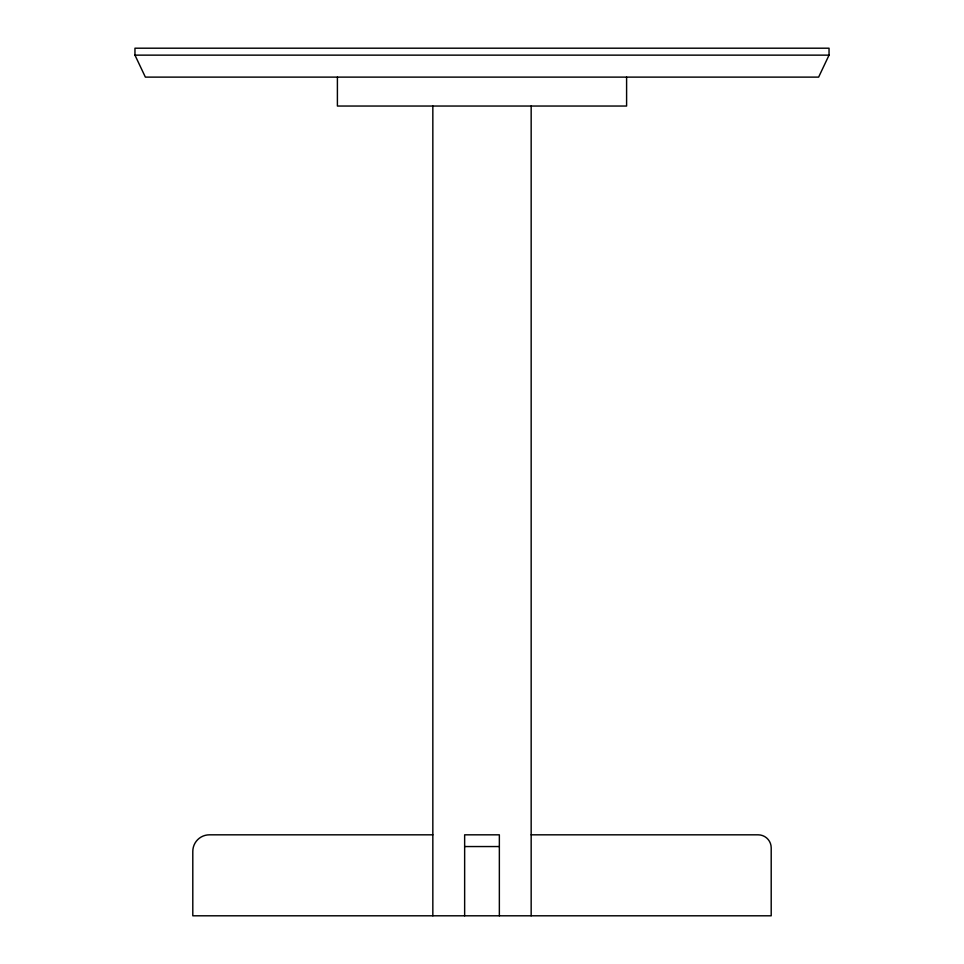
<?xml version="1.0" encoding="UTF-8"?>
<svg xmlns="http://www.w3.org/2000/svg" width="964" height="964" viewBox="0 0 964 964"><rect width="100%" height="100%" fill="white"/><g stroke="black" fill="none" stroke-linecap="round" stroke-linejoin="round"><path stroke-width="1.45" d="M829.04 55.141L818.629 77.12L145.371 77.12L134.96 55.141L134.96 48.2L829.04 48.2L829.04 55.141L134.96 55.141M432.836 834.824L209.393 834.824A16.593 16.593 0 0 0 192.8 851.417L192.8 915.8L771.2 915.8L771.2 847.85A13.026 13.026 0 0 0 758.174 834.824L531.164 834.824M464.648 846.549L499.352 846.549M626.6 77.12L626.6 106.04L337.4 106.04L337.4 77.12M531.164 106.04L531.164 915.8M499.352 915.8L499.352 834.824L464.648 834.824L464.648 915.8M432.836 106.04L432.836 915.8"/></g></svg>
